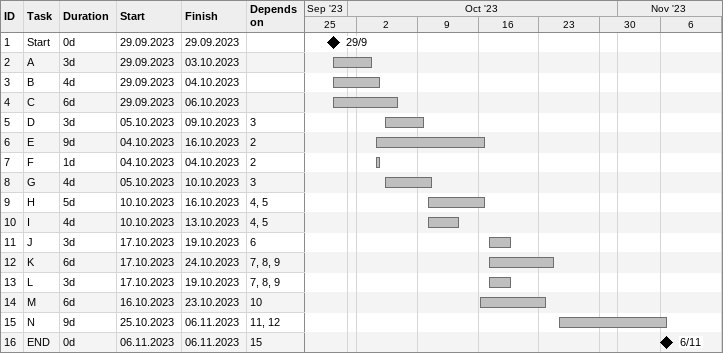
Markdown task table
| ID | Task | Duration | Start | Finish | Predecessors |
|---|---|---|---|---|---|
| 1 | Start | 0d | 2023-09-29 | 2023-09-29 |  |
| 2 | A | 3d | 2023-09-29 | 2023-10-03 |  |
| 3 | B | 4d | 2023-09-29 | 2023-10-04 |  |
| 4 | C | 6d | 2023-09-29 | 2023-10-06 |  |
| 5 | D | 3d | 2023-10-05 | 2023-10-09 | 3 |
| 6 | E | 9d | 2023-10-04 | 2023-10-16 | 2 |
| 7 | F | 1d | 2023-10-04 | 2023-10-04 | 2 |
| 8 | G | 4d | 2023-10-05 | 2023-10-10 | 3 |
| 9 | H | 5d | 2023-10-10 | 2023-10-16 | 4, 5 |
| 10 | I | 4d | 2023-10-10 | 2023-10-13 | 4, 5 |
| 11 | J | 3d | 2023-10-17 | 2023-10-19 | 6 |
| 12 | K | 6d | 2023-10-17 | 2023-10-24 | 7, 8, 9 |
| 13 | L | 3d | 2023-10-17 | 2023-10-19 | 7, 8, 9 |
| 14 | M | 6d | 2023-10-16 | 2023-10-23 | 10 |
| 15 | N | 9d | 2023-10-25 | 2023-11-06 | 11, 12 |
| 16 | END | 0d | 2023-11-06 | 2023-11-06 | 15 |
